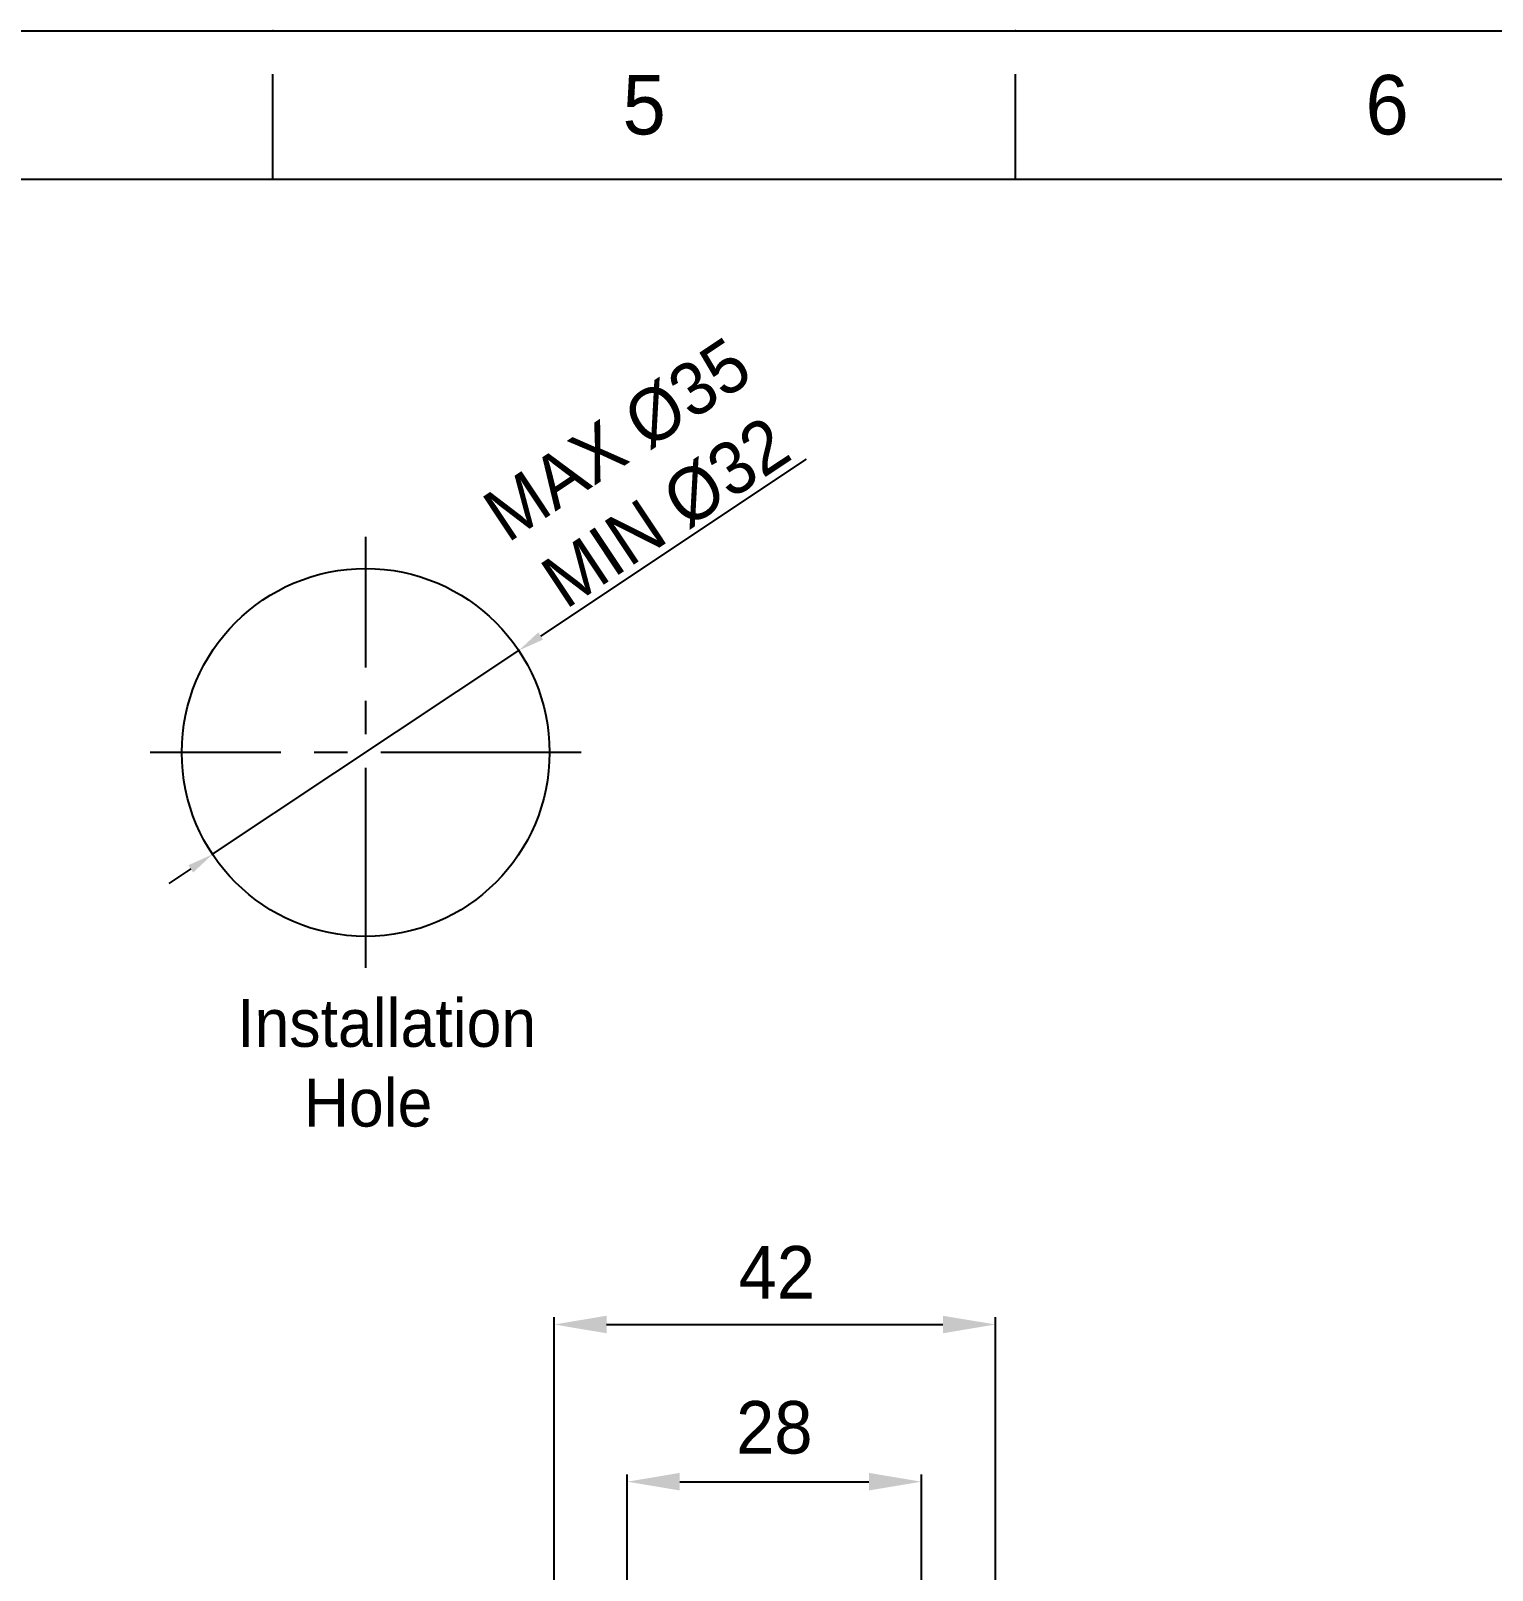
# Model space of a CAD drawing. Extents: x 9509 to 10103, y -14876 to -14456.
# Drawn here: x 9782.8 to 9921.9, y -14602.2 to -14455.8 of the extents above; entities that cross this region are included whole.
import ezdxf

# ---------------------------------------------------------------- set-up
doc = ezdxf.new("R2010")
doc.units = 0
doc.header["$MEASUREMENT"] = 0
doc.linetypes.add('CENTER2', pattern=[28.575, 19.05, -3.175, 3.175, -3.175])
doc.layers.get('0').update_dxf_attribs({"linetype": 'CONTINUOUS'})
doc.layers.get('DEFPOINTS').update_dxf_attribs({"linetype": 'CONTINUOUS'})
doc.layers.add('5', color=2, linetype='CONTINUOUS', lineweight=9)
for name, color, linetype in [('CENTER', 1, 'CENTER2'), ('DIM', 2, 'CONTINUOUS'), ('TEXT', 2, 'CONTINUOUS')]:
    doc.layers.add(name, color=color, linetype=linetype)
doc.styles.get("Standard").update_dxf_attribs({"font": 'Gulim.ttf'})
doc.dimstyles.new('ISO-25', dxfattribs={"dimtxt": 2.5, "dimasz": 2.5, "dimexe": 1.25, "dimexo": 0.625, "dimtad": 1, "dimtxsty": 'Standard', "dimcen": 2.5, "dimadec": 0, "dimazin": 0, "dimtfac": 1, "dimtmove": 0, "dimatfit": 3, "dimfxl": 0, "dimarcsym": 0})
doc.dimstyles.new('STANDARD$0', dxfattribs={"dimtxt": 3.5, "dimasz": 2.5, "dimexe": 0.7, "dimexo": 0.7, "dimgap": 0.5, "dimtad": 3, "dimdec": 4, "dimdsep": 46, "dimtxsty": 'Standard', "dimcen": 0, "dimclrd": 2, "dimclre": 2, "dimclrt": 4, "dimadec": 0, "dimazin": 0, "dimtp": 0.2, "dimtm": 0.1, "dimtfac": 0.5, "dimtdec": 4, "dimtmove": 1, "dimatfit": 3, "dimfxl": 0, "dimtolj": 1, "dimarcsym": 0})

# ---------------------------------------------------------------- blocks, each defined once
blk = doc.blocks.new('*D4')
at = {"layer": '5', "color": 2, "lineweight": -2}
for p, q in [((9839.54, -14611.51), (9839.54, -14593.12)), ((9867.54, -14611.51), (9867.54, -14593.12)), ((9844.54, -14593.82), (9862.54, -14593.82))]:
    blk.add_line(p, q, dxfattribs=at)
at = {"layer": '5', "color": 2}
for points in [[(9844.54, -14592.98), (9844.54, -14594.65), (9839.54, -14593.82)], [(9862.54, -14592.98), (9862.54, -14594.65), (9867.54, -14593.82)]]:
    blk.add_solid(points, dxfattribs=at)
at = {"layer": 'DEFPOINTS', "color": 0}
for p in [(9867.54, -14593.82), (9839.54, -14612.21), (9867.54, -14612.21)]:
    blk.add_point(p, dxfattribs=at)
at = {"layer": '5', "color": 4, "insert": (9853.54, -14588.68), "char_height": 5, "attachment_point": 5}
blk.add_mtext('\\A1;28', dxfattribs=at)
blk = doc.blocks.new('*D10')
at = {"layer": '5', "color": 2, "lineweight": -2}
for p, q in [((9832.58, -14643.61), (9832.58, -14578.16)), ((9874.58, -14643.61), (9874.58, -14578.16)), ((9837.58, -14578.86), (9869.58, -14578.86))]:
    blk.add_line(p, q, dxfattribs=at)
at = {"layer": '5', "color": 2}
for points in [[(9837.58, -14578.03), (9837.58, -14579.7), (9832.58, -14578.86)], [(9869.58, -14578.03), (9869.58, -14579.7), (9874.58, -14578.86)]]:
    blk.add_solid(points, dxfattribs=at)
at = {"layer": 'DEFPOINTS', "color": 0}
for p in [(9874.58, -14578.86), (9832.58, -14644.31), (9874.58, -14644.31)]:
    blk.add_point(p, dxfattribs=at)
at = {"layer": '5', "color": 4, "insert": (9853.78, -14573.89), "char_height": 5, "attachment_point": 5}
blk.add_mtext('\\A1;42', dxfattribs=at)
blk = doc.blocks.new('*D12')
at = {"layer": 'DEFPOINTS', "color": 0}
for p in [(9829.22, -14514.74), (9800.08, -14534.13)]:
    blk.add_point(p, dxfattribs=at)
at = {"layer": 'DIM', "color": 0, "lineweight": -2}
for p, q in [((9856.58, -14496.53), (9831.3, -14513.36)), ((9800.08, -14534.13), (9829.22, -14514.74)), ((9798, -14535.52), (9795.92, -14536.9))]:
    blk.add_line(p, q, dxfattribs=at)
at = {"layer": 'DIM', "color": 0}
for points in [[(9831.07, -14513.01), (9831.53, -14513.7), (9829.22, -14514.74)], [(9797.77, -14535.17), (9798.23, -14535.86), (9800.08, -14534.13)]]:
    blk.add_solid(points, dxfattribs=at)
at = {"layer": 'DIM', "color": 0, "insert": (9840.93, -14498.17), "char_height": 5, "attachment_point": 5, "rotation": 33.6436}
blk.add_mtext('{\\fMS PGothic|b0|i0|c129|p34;MAX %%C35\\PMIN %%C32}', dxfattribs=at)

msp = doc.modelspace()

# ---------------------------------------------------------------- linework, layer by layer
for p, q in [((9805.801, -14469.921), (9805.801, -14459.921)), ((9876.508, -14469.921), (9876.508, -14459.921)), ((10088.629, -14469.921), (9522.972, -14469.921))]:
    msp.add_line(p, q)
msp.add_lwpolyline([(9508.831, -14455.78), (10102.77, -14455.78), (10102.77, -14875.78), (9508.831, -14875.78)], close=True)
msp.add_circle((9814.648, -14524.438), 17.5)
for p in [(9805.801, -14455.78), (9876.508, -14455.78)]:
    msp.add_point(p)
at = {"layer": 'CENTER'}
for p, q in [((9814.648, -14544.938), (9814.648, -14503.938)), ((9835.148, -14524.438), (9794.148, -14524.438))]:
    msp.add_line(p, q, dxfattribs=at)

# ---------------------------------------------------------------- texts
at = {"char_height": 5.657, "attachment_point": 5}
for s, insert in [('5', (9841.154, -14462.85)), ('6', (9911.861, -14462.85))]:
    msp.add_mtext_dynamic_manual_height_columns(s, width=50, gutter_width=12.5, heights=[0], dxfattribs=dict(at, insert=insert))
at = {"layer": 'TEXT', "insert": (9802.414, -14547.896), "char_height": 4.55, "attachment_point": 1}
msp.add_mtext_dynamic_manual_height_columns('Installation \\P{\\W3.8354; }Hole', width=28.12245, gutter_width=12.5, heights=[0], dxfattribs=at)

# ---------------------------------------------------------------- dimensions: what is measured, and where the dimension line sits
at = {"layer": '5'}
for base, p1, p2, picture, middle in [((9874.585, -14578.863), (9832.578, -14644.308), (9874.585, -14644.308), '*D10', (9853.785, -14576.952)), ((9867.544, -14593.817), (9839.544, -14612.207), (9867.544, -14612.207), '*D4', (9853.544, -14591.744))]:
    dim = msp.add_linear_dim(base=base, p1=p1, p2=p2, dimstyle='STANDARD$0', override={"dimtxt": 5, "dimasz": 5, "dimdec": 1, "dimzin": 9, "dimtdec": 1, "dimfxl": 1.25, "dimtfill": 1}, dxfattribs=at)
    dim.commit()
    dim.dimension.update_dxf_attribs({"geometry": picture, "text_midpoint": middle, "dimtype": 128})
at = {"layer": 'DIM'}
dim = msp.add_diameter_dim_2p(p1=(9800.08, -14534.133), p2=(9829.217, -14514.742), text='{\\fMS PGothic|b0|i0|c129|p34;MAX %%C35\\PMIN %%C32}', dimstyle='ISO-25', override={"dimtxt": 5, "dimcen": 5, "dimfxl": 1.25}, dxfattribs=at)
dim.commit()
dim.dimension.update_dxf_attribs({"geometry": '*D12', "text_midpoint": (9840.933, -14498.17)})

doc.saveas('drawing.dxf')
